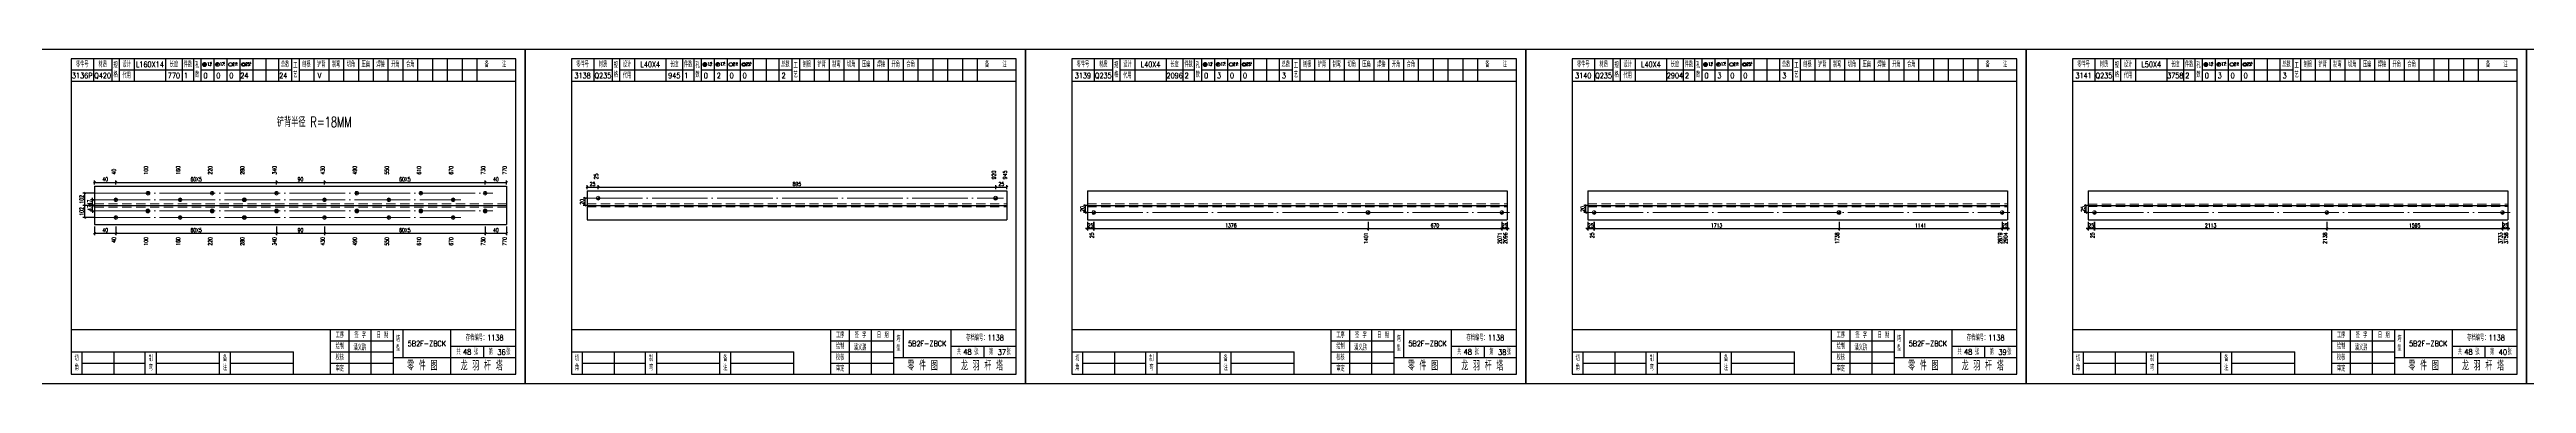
# Model space of a CAD drawing. Header units: millimetres. Extents: x 0 to 30240, y -10896 to -1348.
# Drawn here: x 9463 to 10800, y -9369 to -9189 of the extents above; entities that cross this region are included whole.
import ezdxf
from ezdxf.enums import TextEntityAlignment as Align

# ---------------------------------------------------------------- set-up
doc = ezdxf.new("R2010")
doc.units = ezdxf.units.MM
doc.header["$LTSCALE"] = 20
doc.header["$PDMODE"] = 1
doc.linetypes.add('DASHDOT2X', pattern=[1.75, 1.5, -0.125, 0, -0.125])
doc.linetypes.add('HIDDEN', pattern=[0.375, 0.25, -0.125])
for name, color, linetype, lineweight in [('1', 7, 'Continuous', 25), ('11', 3, 'Continuous', 13), ('2', 1, 'HIDDEN', 13), ('5', 1, 'Continuous', 13), ('7', 2, 'DASHDOT2X', 13)]:
    doc.layers.add(name, color=color, linetype=linetype, lineweight=lineweight)
doc.styles.get("Standard").update_dxf_attribs({"font": 'simplex', "width": 0.7, "bigfont": 'gbhzfs.shx'})
doc.styles.add('SYMBOL_TXT', font='txt.shx', dxfattribs={"width": 0.6})
doc.styles.add('TITLE_TXT', font='simplex.shx', dxfattribs={"width": 0.75, "height": 2.5, "bigfont": 'gbhzfs.shx'})
doc.dimstyles.get("Standard").update_dxf_attribs({"dimtxt": 2.1, "dimasz": 1, "dimexe": 1.05, "dimexo": 0, "dimgap": 0.63, "dimtad": 1, "dimzin": 0, "dimdsep": 46, "dimtxsty": 'standard', "dimblk": 'OBLIQUE', "dimblk1": 'OBLIQUE', "dimblk2": 'OBLIQUE', "dimcen": 0.09, "dimadec": 0, "dimazin": 0, "dimtfac": 1, "dimtdec": 1, "dimtix": 1, "dimtmove": 0, "dimatfit": 3, "dimfxl": 0, "dimtolj": 1, "dimtzin": 0, "dimarcsym": 0})
pattern_1 = [(0, (-3, 0), (0, 0.0125), [])]

# ---------------------------------------------------------------- blocks, each defined once
blk = doc.blocks.new('M12_HOLE')
h = blk.add_hatch()
h.set_pattern_fill('LINE', scale=0.1, style=0)
h.set_pattern_definition(pattern_1)
h.paths.add_polyline_path([(-5, 0, 1), (-1, 0, 1)])
at = {"color": 7}
blk.add_circle((-3, 0), 2, dxfattribs=at)
at = {"color": 7, "attachment_point": 1, "style": 'SYMBOL_TXT'}
for s, insert, char_height, width in [('13\\f??|b0|i0|c0|p54;.', (-0.1, 2.1), 3.5, 5.707), ('5', (3.7, 2.3), 1.8, 2.931)]:
    blk.add_mtext(s, dxfattribs=dict(at, insert=insert, char_height=char_height, width=width))
blk = doc.blocks.new('M16_HOLE')
h = blk.add_hatch()
h.set_pattern_fill('LINE', scale=0.1, style=0)
h.set_pattern_definition(pattern_1)
h.paths.add_polyline_path([(-1.6, 1.4, 0.668179), (-5, 0, 0.198912), (-4.4, -1.4)])
at = {"color": 7}
blk.add_circle((-3, 0), 2, dxfattribs=at)
at = {"color": 7, "attachment_point": 1, "style": 'SYMBOL_TXT'}
for s, insert, char_height, width in [('17.', (-0.4, 2.1), 3.5, 6.316), ('5', (3.6, 2.3), 1.8, 1.822)]:
    blk.add_mtext(s, dxfattribs=dict(at, insert=insert, char_height=char_height, width=width))
blk = doc.blocks.new('M20_HOLE')
at = {"color": 7}
blk.add_circle((-3, 0), 2, dxfattribs=at)
at = {"color": 7, "attachment_point": 1, "style": 'SYMBOL_TXT'}
for s, insert, char_height, width in [('21.', (-0.7, 2), 3.5, 6.074), ('5', (3.3, 2), 1.8, 1.458)]:
    blk.add_mtext(s, dxfattribs=dict(at, insert=insert, char_height=char_height, width=width))
blk = doc.blocks.new('M24_HOLE')
at = {"color": 7}
for radius in [2, 1.5]:
    blk.add_circle((-3, 0), radius, dxfattribs=at)
at = {"color": 7, "attachment_point": 1, "style": 'SYMBOL_TXT'}
for s, insert, char_height, width in [('25.', (-0.7, 2.1), 3.5, 2.429), ('5', (3.9, 2.3), 1.8, 1.944)]:
    blk.add_mtext(s, dxfattribs=dict(at, insert=insert, char_height=char_height, width=width))
blk = doc.blocks.new('JgCard')
for p, q in [((270, 180), (0, 180)), ((0, 180), (0, 0)), ((265, 175), (25, 175)), ((25, 175), (25, 5)), ((37, 175), (37, 163)), ((47, 175), (47, 163)), ((51, 175), (51, 163)), ((59, 175), (59, 163)), ((76, 175), (76, 163)), ((85, 175), (85, 163)), ((91, 175), (91, 163)), ((95, 175), (95, 163)), ((102, 175), (102, 163)), ((109, 175), (109, 163)), ((116, 175), (116, 163)), ((123, 175), (123, 163)), ((130, 175), (130, 163)), ((137, 175), (137, 163)), ((144, 175), (144, 163)), ((148, 175), (148, 163)), ((156, 175), (156, 163)), ((164, 175), (164, 163)), ((172, 175), (172, 163)), ((180, 175), (180, 163)), ((188, 175), (188, 163)), ((196, 175), (196, 163)), ((204, 175), (204, 163)), ((212, 175), (212, 163)), ((220, 175), (220, 163)), ((228, 175), (228, 163)), ((236, 175), (236, 163)), ((244, 175), (244, 163)), ((265, 5), (265, 175)), ((270, 0), (270, 180)), ((25, 169), (47, 169)), ((25, 163), (265, 163)), ((51, 169), (91, 169)), ((95, 169), (144, 169)), ((148, 169), (265, 169)), ((25, 29), (265, 29)), ((165, 5), (165, 29)), ((175, 5), (175, 29)), ((187, 5), (187, 29)), ((199, 5), (199, 29)), ((204, 29), (204, 14)), ((230, 5), (230, 29)), ((25, 17), (145, 17)), ((31, 5), (31, 17)), ((48, 17), (48, 5)), ((65, 5), (65, 17)), ((71, 5), (71, 17)), ((105, 5), (105, 17)), ((111, 5), (111, 17)), ((145, 5), (145, 17)), ((165, 23), (199, 23)), ((165, 17), (199, 17)), ((199, 14), (265, 14)), ((230, 20), (265, 20)), ((247.5, 20), (247.5, 14)), ((0, 0), (270, 0)), ((25, 5), (265, 5)), ((31, 11), (65, 11)), ((71, 11), (105, 11)), ((111, 11), (145, 11)), ((165, 11), (199, 11))]:
    blk.add_line(p, q)
blk.add_lwpolyline([(96, 172, -1), (98, 172, -1)], format="xyb", close=True)
blk.add_point((145, 96))
at = {"xscale": 0.5, "yscale": 0.5, "zscale": 0.5}
for name, p in [('M12_HOLE', (98.5, 172)), ('M16_HOLE', (105.5, 172)), ('M20_HOLE', (112.5, 172)), ('M24_HOLE', (119.5, 172))]:
    blk.add_blockref(name, p, dxfattribs=at)
at = {"style": 'TITLE_TXT', "width": 0.75}
for s, height, p in [('潘义鹏', 3, (177.4, 17.9)), ('存档编号：1138', 3.08, (238, 23.1)), ('龙 羽 杆 塔', 5, (235.2, 7))]:
    blk.add_text(s, height=height, dxfattribs=at).set_placement(p)
at = {"attachment_point": 5, "style": 'TITLE_TXT'}
for s, insert, char_height, width in [('零件号', (31, 172), 3, 15), ('材质', (42, 172), 3, 8), ('设计', (55, 172), 3, 8), ('长度', (80.5, 172), 3, 8), ('件数', (88, 172), 3, 6), ('总数', (140.5, 172), 3, 7), ('刨根', (152, 172), 3, 8), ('铲背', (160, 172), 3, 8), ('制弯', (168, 172), 3, 8), ('切角', (176, 172), 3, 8), ('压扁', (184, 172), 3, 8), ('焊接', (192, 172), 3, 8), ('开角', (200, 172), 3, 8), ('合角', (208, 172), 3, 8), ('备    注', (254, 172), 3, 22), ('规格', (49, 169), 3, 4), ('代用', (55, 166), 3, 8), ('孔数', (93, 169), 3, 4), ('工\\P艺', (146, 169), 3, 4), ('工序', (170, 26), 3, 10), ('签 字', (181, 26), 3, 12), ('日 期', (193, 26), 3, 12), ('切\\P角', (28, 11), 3, 6), ('制\\P弯', (68, 11), 3, 6), ('备\\P注', (108, 11), 3, 6), ('绘制', (170, 20), 3, 10), ('校核', (170, 14), 3, 10), ('塔\\P型', (201.5, 21.5), 3, 5), ('共    张', (238.8, 17), 3, 17.5), ('第    张', (256.2, 17), 3, 17.5), ('审定', (170, 8), 3, 10), ('零 件 图', (214.5, 9.5), 5, 31)]:
    blk.add_mtext(s, dxfattribs=dict(at, insert=insert, char_height=char_height, width=width))
blk = doc.blocks.new('M24')
for p, q in [((-0.6, 0), (0.6, 0)), ((0, -0.6), (0, 0.6))]:
    blk.add_line(p, q)
for radius in [1, 0.6]:
    blk.add_circle((0, 0), radius)
blk = doc.blocks.new('_Oblique')
at = {"color": 0, "linetype": 'ByBlock', "lineweight": -2}
blk.add_line((-0.5, -0.5), (0.5, 0.5), dxfattribs=at)
blk = doc.blocks.new('*D5656')
at = {"layer": '1', "color": 0, "lineweight": -2}
for p, q in [((9487.5, -9273.1), (9485.5, -9273.1)), ((9487.5, -9276.2), (9485.5, -9276.2)), ((9486.5, -9273.1), (9486.5, -9272.1)), ((9486.5, -9276.2), (9486.5, -9273.1)), ((9486.5, -9276.2), (9486.5, -9277.2))]:
    blk.add_line(p, q, dxfattribs=at)
at = {"layer": 'Defpoints', "color": 0}
for p in [(9486.5, -9273.1), (9487.5, -9273.1), (9487.5, -9276.2)]:
    blk.add_point(p, dxfattribs=at)
at = {"layer": '1', "color": 0, "lineweight": -2}
for p, rotation in [((9486.5, -9273.1), 270), ((9486.5, -9276.2), 90)]:
    blk.add_blockref('_Oblique', p, dxfattribs=dict(at, rotation=rotation))
at = {"layer": '1', "color": 0, "insert": (9484.9, -9274.6), "char_height": 2.1, "attachment_point": 5, "rotation": 90}
blk.add_mtext('\\A1;47', dxfattribs=at)
blk = doc.blocks.new('*D5658')
at = {"layer": '1', "color": 0, "lineweight": -2}
for p, q in [((9487.5, -9270.1), (9485.5, -9270.1)), ((9487.5, -9273.1), (9485.5, -9273.1)), ((9486.5, -9270.1), (9486.5, -9269.1)), ((9486.5, -9273.1), (9486.5, -9270.1)), ((9486.5, -9273.1), (9486.5, -9274.1))]:
    blk.add_line(p, q, dxfattribs=at)
at = {"layer": 'Defpoints', "color": 0}
for p in [(9486.5, -9270.1), (9487.5, -9270.1), (9487.5, -9273.1)]:
    blk.add_point(p, dxfattribs=at)
at = {"layer": '1', "color": 0, "lineweight": -2}
for p, rotation in [((9486.5, -9270.1), 270), ((9486.5, -9273.1), 90)]:
    blk.add_blockref('_Oblique', p, dxfattribs=dict(at, rotation=rotation))
at = {"layer": '1', "color": 0, "insert": (9484.9, -9271.6), "char_height": 2.1, "attachment_point": 5, "rotation": 90}
blk.add_mtext('\\A1;47', dxfattribs=at)
blk = doc.blocks.new('M16')
for p, q in [((-0.7, -0.7), (0.7, 0.7)), ((-0.4, 0), (0.4, 0)), ((0, 0.4), (0, -0.4))]:
    blk.add_line(p, q)
blk.add_circle((0, 0), 1)
for radius in [0.8, 0.6, 0.4, 0.2]:
    blk.add_arc((0, 0), radius, 225, 45)
blk = doc.blocks.new('*D5664')
at = {"layer": '11', "color": 0, "lineweight": -2}
for p, q in [((10023.4, -9285.6), (10022.4, -9285.6)), ((10023.4, -9282), (10023.4, -9286.7)), ((10023.4, -9285.6), (10026.8, -9285.6)), ((10026.8, -9282), (10026.8, -9286.7)), ((10026.8, -9285.6), (10027.8, -9285.6))]:
    blk.add_line(p, q, dxfattribs=at)
at = {"layer": 'Defpoints', "color": 0}
for p in [(10023.4, -9282), (10026.8, -9282), (10026.8, -9285.6)]:
    blk.add_point(p, dxfattribs=at)
at = {"layer": '11', "color": 0, "lineweight": -2}
blk.add_blockref('_Oblique', (10023.4, -9285.6), dxfattribs=at)
at = {"layer": '11', "color": 0, "lineweight": -2, "rotation": 180}
blk.add_blockref('_Oblique', (10026.8, -9285.6), dxfattribs=at)
at = {"layer": '11', "color": 0, "insert": (10025.1, -9284), "char_height": 2.1, "attachment_point": 5}
blk.add_mtext('\\A1;25', dxfattribs=at)
blk = doc.blocks.new('*D5667')
at = {"layer": '11', "color": 0, "lineweight": -2}
for p, q in [((10247.1, -9285.6), (10246.1, -9285.6)), ((10247.1, -9282), (10247.1, -9286.7)), ((10247.1, -9285.6), (10250, -9285.6)), ((10250, -9282), (10250, -9286.7)), ((10250, -9285.6), (10251, -9285.6))]:
    blk.add_line(p, q, dxfattribs=at)
at = {"layer": 'Defpoints', "color": 0}
for p in [(10247.1, -9282), (10250, -9282), (10250, -9285.6)]:
    blk.add_point(p, dxfattribs=at)
at = {"layer": '11', "color": 0, "lineweight": -2}
blk.add_blockref('_Oblique', (10247.1, -9285.6), dxfattribs=at)
at = {"layer": '11', "color": 0, "lineweight": -2, "rotation": 180}
blk.add_blockref('_Oblique', (10250, -9285.6), dxfattribs=at)
at = {"layer": '11', "color": 0, "insert": (10248.5, -9284), "char_height": 2.1, "attachment_point": 5}
blk.add_mtext('\\A1;25', dxfattribs=at)
blk = doc.blocks.new('*D5669')
at = {"layer": '11', "color": 0, "lineweight": -2}
for p, q in [((10293.4, -9285.6), (10292.4, -9285.6)), ((10293.4, -9282), (10293.4, -9286.7)), ((10293.4, -9285.6), (10296.8, -9285.6)), ((10296.8, -9282), (10296.8, -9286.7)), ((10296.8, -9285.6), (10297.8, -9285.6))]:
    blk.add_line(p, q, dxfattribs=at)
at = {"layer": 'Defpoints', "color": 0}
for p in [(10293.4, -9282), (10296.8, -9282), (10296.8, -9285.6)]:
    blk.add_point(p, dxfattribs=at)
at = {"layer": '11', "color": 0, "lineweight": -2}
blk.add_blockref('_Oblique', (10293.4, -9285.6), dxfattribs=at)
at = {"layer": '11', "color": 0, "lineweight": -2, "rotation": 180}
blk.add_blockref('_Oblique', (10296.8, -9285.6), dxfattribs=at)
at = {"layer": '11', "color": 0, "insert": (10295.1, -9284), "char_height": 2.1, "attachment_point": 5}
blk.add_mtext('\\A1;25', dxfattribs=at)
blk = doc.blocks.new('*D5672')
at = {"layer": '11', "color": 0, "lineweight": -2}
for p, q in [((10517.1, -9285.6), (10516.1, -9285.6)), ((10517.1, -9282), (10517.1, -9286.7)), ((10517.1, -9285.6), (10520, -9285.6)), ((10520, -9282), (10520, -9286.7)), ((10520, -9285.6), (10521, -9285.6))]:
    blk.add_line(p, q, dxfattribs=at)
at = {"layer": 'Defpoints', "color": 0}
for p in [(10517.1, -9282), (10520, -9282), (10520, -9285.6)]:
    blk.add_point(p, dxfattribs=at)
at = {"layer": '11', "color": 0, "lineweight": -2}
blk.add_blockref('_Oblique', (10517.1, -9285.6), dxfattribs=at)
at = {"layer": '11', "color": 0, "lineweight": -2, "rotation": 180}
blk.add_blockref('_Oblique', (10520, -9285.6), dxfattribs=at)
at = {"layer": '11', "color": 0, "insert": (10518.5, -9284), "char_height": 2.1, "attachment_point": 5}
blk.add_mtext('\\A1;25', dxfattribs=at)
blk = doc.blocks.new('*D5674')
at = {"layer": '11', "color": 0, "lineweight": -2}
for p, q in [((10563.4, -9285.6), (10562.4, -9285.6)), ((10563.4, -9282), (10563.4, -9286.7)), ((10563.4, -9285.6), (10566.8, -9285.6)), ((10566.8, -9282), (10566.8, -9286.7)), ((10566.8, -9285.6), (10567.8, -9285.6))]:
    blk.add_line(p, q, dxfattribs=at)
at = {"layer": 'Defpoints', "color": 0}
for p in [(10563.4, -9282), (10566.8, -9282), (10566.8, -9285.6)]:
    blk.add_point(p, dxfattribs=at)
at = {"layer": '11', "color": 0, "lineweight": -2}
blk.add_blockref('_Oblique', (10563.4, -9285.6), dxfattribs=at)
at = {"layer": '11', "color": 0, "lineweight": -2, "rotation": 180}
blk.add_blockref('_Oblique', (10566.8, -9285.6), dxfattribs=at)
at = {"layer": '11', "color": 0, "insert": (10565.1, -9284), "char_height": 2.1, "attachment_point": 5}
blk.add_mtext('\\A1;25', dxfattribs=at)
blk = doc.blocks.new('*D5677')
at = {"layer": '11', "color": 0, "lineweight": -2}
for p, q in [((10787.1, -9285.6), (10786.1, -9285.6)), ((10787.1, -9282), (10787.1, -9286.7)), ((10787.1, -9285.6), (10790, -9285.6)), ((10790, -9282), (10790, -9286.7)), ((10790, -9285.6), (10791, -9285.6))]:
    blk.add_line(p, q, dxfattribs=at)
at = {"layer": 'Defpoints', "color": 0}
for p in [(10787.1, -9282), (10790, -9282), (10790, -9285.6)]:
    blk.add_point(p, dxfattribs=at)
at = {"layer": '11', "color": 0, "lineweight": -2}
blk.add_blockref('_Oblique', (10787.1, -9285.6), dxfattribs=at)
at = {"layer": '11', "color": 0, "lineweight": -2, "rotation": 180}
blk.add_blockref('_Oblique', (10790, -9285.6), dxfattribs=at)
at = {"layer": '11', "color": 0, "insert": (10788.5, -9284), "char_height": 2.1, "attachment_point": 5}
blk.add_mtext('\\A1;25', dxfattribs=at)

msp = doc.modelspace()

# ---------------------------------------------------------------- linework, layer by layer
at = {"layer": '1'}
for p, q in [((9487.6, -9262.847), (9487.6, -9283.427)), ((9487.6, -9262.847), (9710, -9262.847)), ((9710, -9262.847), (9710, -9283.427)), ((9487.6, -9273.137), (9710, -9273.137)), ((9753.4, -9265.367), (9753.4, -9280.907)), ((9753.4, -9265.367), (9980, -9265.367)), ((9753.4, -9273.137), (9980, -9273.137)), ((9980, -9265.367), (9980, -9280.907)), ((10023.4, -9265.367), (10023.4, -9280.907)), ((10023.4, -9265.367), (10250, -9265.367)), ((10023.4, -9273.137), (10250, -9273.137)), ((10250, -9265.367), (10250, -9280.907)), ((10293.4, -9265.367), (10293.4, -9280.907)), ((10293.4, -9265.367), (10520, -9265.367)), ((10293.4, -9273.137), (10520, -9273.137)), ((10520, -9265.367), (10520, -9280.907)), ((10563.4, -9265.367), (10563.4, -9280.907)), ((10563.4, -9265.367), (10790, -9265.367)), ((10563.4, -9273.137), (10790, -9273.137)), ((10790, -9265.367), (10790, -9280.907)), ((9487.6, -9283.427), (9710, -9283.427)), ((9753.4, -9280.907), (9980, -9280.907)), ((10023.4, -9280.907), (10250, -9280.907)), ((10293.4, -9280.907), (10520, -9280.907)), ((10563.4, -9280.907), (10790, -9280.907))]:
    msp.add_line(p, q, dxfattribs=at)
at = {"layer": '2'}
for p, q in [((9487.6, -9272.237), (9710, -9272.237)), ((9487.6, -9274.038), (9710, -9274.038)), ((9753.4, -9272.36), (9980, -9272.36)), ((9753.4, -9273.914), (9980, -9273.914)), ((10023.4, -9272.36), (10250, -9272.36)), ((10023.4, -9273.914), (10250, -9273.914)), ((10293.4, -9272.36), (10520, -9272.36)), ((10293.4, -9273.914), (10520, -9273.914)), ((10563.4, -9272.516), (10790, -9272.516)), ((10563.4, -9273.759), (10790, -9273.759))]:
    msp.add_line(p, q, dxfattribs=at)
at = {"layer": '7'}
for p, q in [((9487.6, -9266.577), (9702.647, -9266.577)), ((9487.6, -9270.115), (9685.317, -9270.115)), ((9487.6, -9276.16), (9702.647, -9276.16)), ((9753.4, -9269.252), (9978.14, -9269.252)), ((9487.6, -9279.697), (9685.317, -9279.697)), ((10023.4, -9277.022), (10251.26, -9277.022)), ((10293.4, -9277.022), (10521.26, -9277.022)), ((10563.4, -9277.022), (10791.26, -9277.022))]:
    msp.add_line(p, q, dxfattribs=at)

# ---------------------------------------------------------------- block references
at = {"layer": '1'}
for p in [(9450, -9369.137), (9720, -9369.137), (9990, -9369.137), (10260, -9369.137), (10530, -9369.137), (10800, -9369.137)]:
    msp.add_blockref('JgCard', p, dxfattribs=at)
at = {"layer": '5'}
for name, p in [('M24', (9499.153, -9270.115)), ('M24', (9516.483, -9266.577)), ('M24', (9516.483, -9276.16)), ('M24', (9533.813, -9270.115)), ('M24', (9551.143, -9266.577)), ('M24', (9551.143, -9276.16)), ('M24', (9568.473, -9270.115)), ('M24', (9585.803, -9266.577)), ('M24', (9585.803, -9276.16)), ('M24', (9611.797, -9270.115)), ('M24', (9629.127, -9266.577)), ('M24', (9629.127, -9276.16)), ('M24', (9646.457, -9270.115)), ('M24', (9663.787, -9266.577)), ('M24', (9663.787, -9276.16)), ('M24', (9681.117, -9270.115)), ('M24', (9698.447, -9266.577)), ('M24', (9698.447, -9276.16)), ('M16', (9759.393, -9269.252)), ('M16', (9973.94, -9269.252)), ('M16', (10026.84, -9277.022)), ('M16', (10174.86, -9277.022)), ('M16', (10247.06, -9277.022)), ('M16', (10296.84, -9277.022)), ('M16', (10429.023, -9277.022)), ('M16', (10517.06, -9277.022)), ('M16', (10566.84, -9277.022)), ('M16', (10692.32, -9277.022)), ('M16', (10787.06, -9277.022)), ('M24', (9499.153, -9279.697)), ('M24', (9533.813, -9279.697)), ('M24', (9568.473, -9279.697)), ('M24', (9611.797, -9279.697)), ('M24', (9646.457, -9279.697)), ('M24', (9681.117, -9279.697))]:
    msp.add_blockref(name, p, dxfattribs=at)

# ---------------------------------------------------------------- texts
at = {"style": 'TITLE_TXT', "width": 0.75}
for s, p in [('48', (9686.46, -9353.604)), ('36', (9705.015, -9353.781)), ('48', (9956.46, -9353.604)), ('37', (9975.015, -9353.781)), ('48', (10226.46, -9353.604)), ('38', (10245.015, -9353.781)), ('48', (10496.46, -9353.604)), ('39', (10515.015, -9353.781)), ('48', (10766.46, -9353.604)), ('40', (10785.015, -9353.781))]:
    msp.add_text(s, height=3, dxfattribs=at).set_placement(p)
at = {"layer": '1', "width": 0.7}
for s, height, p in [('L160X14', 3, (9517.5, -9197.137)), ('L40X4', 3, (9787.5, -9197.137)), ('L40X4', 3, (10057.5, -9197.137)), ('L40X4', 3, (10327.5, -9197.137)), ('L50X4', 3, (10597.5, -9197.137)), ('3136P', 3, (9481, -9203.137)), ('Q420', 3, (9492, -9203.137)), ('770', 3, (9530.5, -9203.137)), ('1', 3, (9537, -9203.137)), ('0', 3, (9547.5, -9203.137)), ('0', 3, (9554.5, -9203.137)), ('0', 3, (9561.5, -9203.137)), ('24', 3, (9568.5, -9203.137)), ('24', 3, (9589.5, -9203.137)), ('3138', 3, (9751, -9203.137)), ('Q235', 3, (9762, -9203.137)), ('945', 3, (9800.5, -9203.137)), ('1', 3, (9807, -9203.137)), ('0', 3, (9817.5, -9203.137)), ('2', 3, (9824.5, -9203.137)), ('0', 3, (9831.5, -9203.137)), ('0', 3, (9838.5, -9203.137)), ('2', 3, (9859.5, -9203.137)), ('3139', 3, (10021, -9203.137)), ('Q235', 3, (10032, -9203.137)), ('2096', 3, (10070.5, -9203.137)), ('2', 3, (10077, -9203.137)), ('0', 3, (10087.5, -9203.137)), ('3', 3, (10094.5, -9203.137)), ('0', 3, (10101.5, -9203.137)), ('0', 3, (10108.5, -9203.137)), ('3', 3, (10129.5, -9203.137)), ('3140', 3, (10291, -9203.137)), ('Q235', 3, (10302, -9203.137)), ('2904', 3, (10340.5, -9203.137)), ('2', 3, (10347, -9203.137)), ('0', 3, (10357.5, -9203.137)), ('3', 3, (10364.5, -9203.137)), ('0', 3, (10371.5, -9203.137)), ('0', 3, (10378.5, -9203.137)), ('3', 3, (10399.5, -9203.137)), ('3141', 3, (10561, -9203.137)), ('Q235', 3, (10572, -9203.137)), ('3758', 3, (10610.5, -9203.137)), ('2', 3, (10617, -9203.137)), ('0', 3, (10627.5, -9203.137)), ('3', 3, (10634.5, -9203.137)), ('0', 3, (10641.5, -9203.137)), ('0', 3, (10648.5, -9203.137)), ('3', 3, (10669.5, -9203.137)), ('铲背半径 R=18MM', 5.49229, (9606.238, -9228.14))]:
    msp.add_text(s, height=height, dxfattribs=at).set_placement(p, align=Align.MIDDLE_CENTER)
for s, p in [('40', (9499.153, -9256.547)), ('100', (9516.483, -9256.547)), ('160', (9533.813, -9256.547)), ('220', (9551.143, -9256.547)), ('280', (9568.473, -9256.547)), ('340', (9585.803, -9256.547)), ('430', (9611.797, -9256.547)), ('490', (9629.127, -9256.547)), ('550', (9646.457, -9256.547)), ('610', (9663.787, -9256.547)), ('670', (9681.117, -9256.547)), ('730', (9698.447, -9256.547)), ('770', (9710, -9256.547)), ('25', (9759.393, -9259.067)), ('920', (9974.007, -9259.067)), ('945', (9980, -9259.067))]:
    msp.add_text(s, height=2.1, rotation=90, dxfattribs=at).set_placement(p)
for s, p in [('25', (10026.84, -9287.732)), ('1401', (10174.85, -9287.732)), ('2071', (10247.065, -9287.732)), ('2096', (10250, -9287.732)), ('25', (10296.84, -9287.732)), ('1738', (10429.024, -9287.732)), ('2879', (10517.05, -9287.732)), ('2904', (10520, -9287.732)), ('25', (10566.84, -9287.732)), ('2138', (10692.343, -9287.732)), ('3733', (10787.055, -9287.732)), ('3758', (10790, -9287.732)), ('40', (9499.153, -9290.252)), ('100', (9516.483, -9290.252)), ('160', (9533.813, -9290.252)), ('220', (9551.143, -9290.252)), ('280', (9568.473, -9290.252)), ('340', (9585.803, -9290.252)), ('430', (9611.797, -9290.252)), ('490', (9629.127, -9290.252)), ('550', (9646.457, -9290.252)), ('610', (9663.787, -9290.252)), ('670', (9681.117, -9290.252)), ('730', (9698.447, -9290.252)), ('770', (9710, -9290.252))]:
    msp.add_text(s, height=2.1, rotation=90, dxfattribs=at).set_placement(p, align=Align.RIGHT)
at = {"layer": '1', "char_height": 3, "attachment_point": 5}
for s, insert, width in [('V', (9609, -9203.137), 8), ('5B2F-ZBCK', (9667, -9347.637), 26), ('5B2F-ZBCK', (9937, -9347.637), 26), ('5B2F-ZBCK', (10207, -9347.637), 26), ('5B2F-ZBCK', (10477, -9347.637), 26), ('5B2F-ZBCK', (10747, -9347.637), 26)]:
    msp.add_mtext(s, dxfattribs=dict(at, insert=insert, width=width))

# ---------------------------------------------------------------- dimensions: what is measured, and where the dimension line sits
at = {"layer": '1'}
for base, p1, p2, text in [((9482.35, -9266.577), (9487.55, -9273.137), (9487.55, -9266.577), '102'), ((9482.35, -9273.137), (9487.55, -9279.697), (9487.55, -9273.137), '102'), ((9752.35, -9269.252), (9753.35, -9273.137), (9753.35, -9269.252), '20'), ((10022.35, -9273.137), (10023.35, -9277.022), (10023.35, -9273.137), '20'), ((10292.35, -9273.137), (10293.35, -9277.022), (10293.35, -9273.137), '20'), ((10562.35, -9273.137), (10563.35, -9277.022), (10563.35, -9273.137), '25')]:
    msp.add_linear_dim(base=base, p1=p1, p2=p2, angle=90, text=text, dimstyle='standard', dxfattribs=at).render()
for base, p1, p2, picture, middle in [((9486.55, -9270.115), (9487.55, -9273.137), (9487.55, -9270.115), '*D5658', (9484.87, -9271.626)), ((9486.55, -9273.137), (9487.55, -9276.16), (9487.55, -9273.137), '*D5656', (9484.87, -9274.649))]:
    dim = msp.add_linear_dim(base=base, p1=p1, p2=p2, angle=90, text='47', dimstyle='standard', dxfattribs=at)
    dim.commit()
    dim.dimension.update_dxf_attribs({"geometry": picture, "text_midpoint": middle})
at = {"layer": '11'}
for base, p1, p2, text in [((9499.153, -9260.747), (9487.6, -9261.797), (9499.153, -9261.797), '40'), ((9585.803, -9260.747), (9499.153, -9261.797), (9585.803, -9261.797), '60X5'), ((9611.797, -9260.747), (9585.803, -9261.797), (9611.797, -9261.797), '90'), ((9698.447, -9260.747), (9611.797, -9261.797), (9698.447, -9261.797), '60X5'), ((9710, -9260.747), (9698.447, -9261.797), (9710, -9261.797), '40'), ((9759.393, -9263.267), (9753.4, -9264.317), (9759.393, -9264.317), '25'), ((9973.94, -9263.267), (9759.393, -9264.317), (9973.94, -9264.317), '895'), ((9980, -9263.267), (9973.94, -9264.317), (9980, -9264.317), '25'), ((9499.153, -9288.152), (9487.6, -9284.477), (9499.153, -9284.477), '40'), ((9585.803, -9288.152), (9499.153, -9284.477), (9585.803, -9284.477), '60X5'), ((9611.797, -9288.152), (9585.803, -9284.477), (9611.797, -9284.477), '90'), ((9698.447, -9288.152), (9611.797, -9284.477), (9698.447, -9284.477), '60X5'), ((9710, -9288.152), (9698.447, -9284.477), (9710, -9284.477), '40'), ((10174.86, -9285.632), (10026.84, -9281.957), (10174.86, -9281.957), '1376'), ((10247.06, -9285.632), (10174.86, -9281.957), (10247.06, -9281.957), '670'), ((10429.023, -9285.632), (10296.84, -9281.957), (10429.023, -9281.957), '1713'), ((10517.06, -9285.632), (10429.023, -9281.957), (10517.06, -9281.957), '1141'), ((10692.32, -9285.632), (10566.84, -9281.957), (10692.32, -9281.957), '2113'), ((10787.06, -9285.632), (10692.32, -9281.957), (10787.06, -9281.957), '1595')]:
    msp.add_linear_dim(base=base, p1=p1, p2=p2, text=text, dimstyle='standard', dxfattribs=at).render()
for base, p1, p2, picture, middle in [((10026.84, -9285.632), (10023.4, -9281.957), (10026.84, -9281.957), '*D5664', (10025.12, -9283.952)), ((10250, -9285.632), (10247.06, -9281.957), (10250, -9281.957), '*D5667', (10248.53, -9283.952)), ((10296.84, -9285.632), (10293.4, -9281.957), (10296.84, -9281.957), '*D5669', (10295.12, -9283.952)), ((10520, -9285.632), (10517.06, -9281.957), (10520, -9281.957), '*D5672', (10518.53, -9283.952)), ((10566.84, -9285.632), (10563.4, -9281.957), (10566.84, -9281.957), '*D5674', (10565.12, -9283.952)), ((10790, -9285.632), (10787.06, -9281.957), (10790, -9281.957), '*D5677', (10788.53, -9283.952))]:
    dim = msp.add_linear_dim(base=base, p1=p1, p2=p2, text='25', dimstyle='standard', dxfattribs=at)
    dim.commit()
    dim.dimension.update_dxf_attribs({"geometry": picture, "text_midpoint": middle})

doc.saveas('drawing.dxf')
